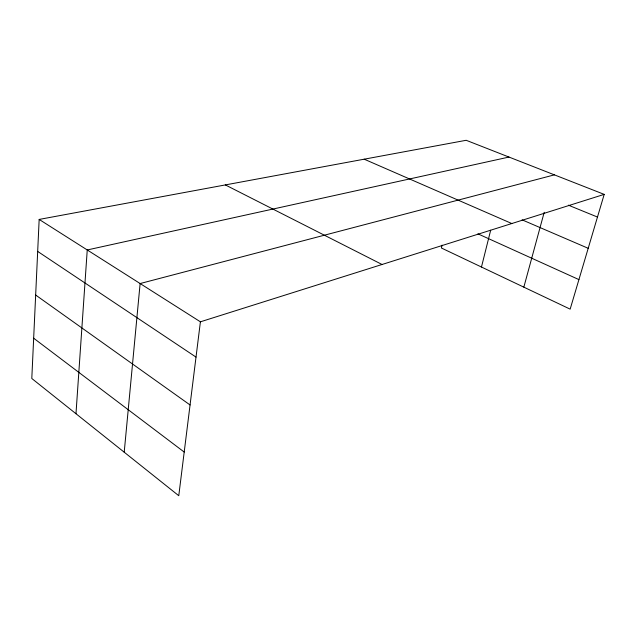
<?xml version="1.0" encoding="UTF-8"?>
<svg xmlns="http://www.w3.org/2000/svg" width="636" height="636" viewBox="0 0 636 636"><rect width="100%" height="100%" fill="white"/><g stroke="black" fill="none" stroke-linecap="round" stroke-linejoin="round"><path stroke-width="0.95" d="M39.162 219.428L31.8 378.492L178.772 495.714L200.404 321.816L39.162 219.428L466.18 140.286L604.2 194.377L570.158 309.144L441.416 248.016L442.084 245.138M75.978 413.726L87.243 249.964L508.983 157.06M124.211 452.204L140.119 283.545L554.401 174.86M481.468 267.025L490.674 230.216M523.841 287.146L544.209 212.297M200.404 321.816L604.2 194.377M568.377 205.174L597.474 217.051M522.1 219.849L588.205 248.302M364.19 159.191L511.813 223.538M477.93 233.841L578.919 279.601M225.343 184.925L382.053 264.489M37.675 251.411L196.015 357.098M35.664 295.04L190.061 404.965M33.66 338.209L184.202 452.053"/></g></svg>
